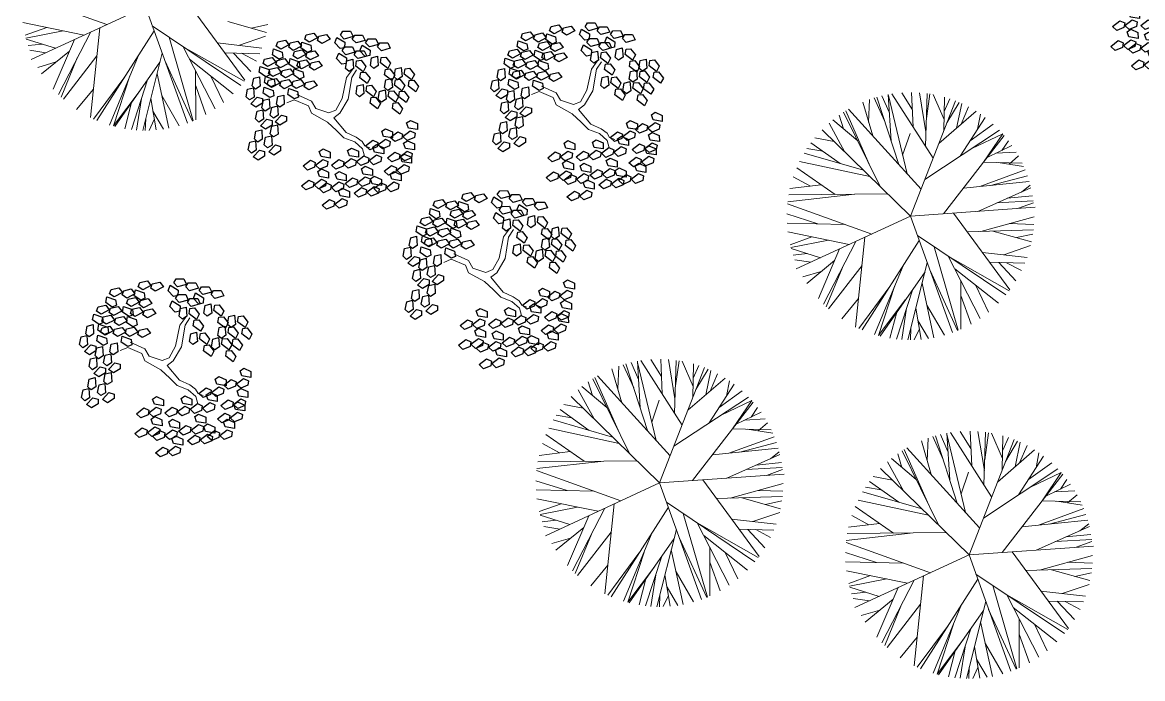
# Model space of a CAD drawing. Header units: millimetres. Extents: x 997 to 4249, y 599 to 1440.
# Drawn here: x 1405.16 to 1440.02, y 894.64 to 915.04 of the extents above; entities that cross this region are included whole.
import ezdxf

# ---------------------------------------------------------------- set-up
doc = ezdxf.new("R2010")
doc.units = ezdxf.units.MM
doc.linetypes.add('Continuo', pattern=[0])
doc.layers.add('cercas existentes', color=18, linetype='Continuous')
doc.layers.add('taludes', color=9, linetype='Continuous')

# ---------------------------------------------------------------- blocks, each defined once
blk = doc.blocks.new('L', base_point=(1.3683, 0.5913))
at = {"linetype": 'Continuo'}
for p, q in [((1.2809, 0.65), (1.3117, 0.675)), ((1.3117, 0.675), (1.3419, 0.6213)), ((1.2937, 0.5998), (1.2809, 0.65)), ((1.3225, 0.5909), (1.2937, 0.5998)), ((1.3419, 0.6213), (1.3225, 0.5909)), ((1.2753, 0.5668), (1.3061, 0.5917)), ((1.2881, 0.5166), (1.2753, 0.5668)), ((1.3061, 0.5917), (1.3362, 0.538)), ((1.3362, 0.538), (1.3169, 0.5076)), ((1.337, 0.4891), (1.3557, 0.5478)), ((1.3557, 0.5478), (1.3911, 0.5544)), ((1.4042, 0.5272), (1.3763, 0.4836)), ((1.3911, 0.5544), (1.4042, 0.5272)), ((1.3169, 0.5076), (1.2881, 0.5166)), ((1.3763, 0.4836), (1.337, 0.4891))]:
    blk.add_line(p, q, dxfattribs=at)
blk = doc.blocks.new('gtfoods1')
at = {"layer": 'taludes', "lineweight": 5, "extrusion": (-0.01642, -0.01246, 0.999788)}
for p, q in [((-516.669, 254.049, 12.048), (-519.294, 254.989, 12.017)), ((-515.466, 254.605, 12.075), (-519.02, 252.965, 11.996)), ((-515.466, 254.605, 12.075), (-514.16, 250.985, 12.051)), ((-514.123, 254.7, 12.098), (-512.372, 252.318, 12.097)), ((-517.375, 253.723, 12.033), (-519.281, 254.113, 12.006)), ((-512.903, 254.143, 12.111), (-511.703, 253.805, 12.127)), ((-518.534, 253.96, 12.017), (-519.209, 253.716, 12.002)), ((-518.021, 253.855, 12.024), (-519.187, 253.627, 12.002)), ((-517.168, 253.819, 12.037), (-518.175, 251.873, 11.996)), ((-516.883, 253.951, 12.044), (-517.173, 251.157, 12.004)), ((-515.194, 253.851, 12.07), (-516.974, 251.066, 12.006)), ((-515.251, 254.008, 12.071), (-512.499, 252.155, 12.093)), ((-512.17, 253.936, 12.121), (-511.659, 254.05, 12.131)), ((-518.263, 253.314, 12.013), (-519.179, 253.598, 12.001)), ((-518.682, 253.444, 12.008), (-519.118, 253.395, 12)), ((-517.671, 253.587, 12.026), (-518.334, 252.041, 11.996)), ((-514.728, 253.656, 12.075), (-513.979, 251.056, 12.055)), ((-513.226, 253.48, 12.098), (-511.84, 253.319, 12.119)), ((-512.566, 253.404, 12.108), (-511.729, 253.688, 12.125)), ((-518.568, 253.173, 12.006), (-519.067, 253.251, 11.999)), ((-517.827, 253.222, 12.019), (-518.696, 252.516, 11.996)), ((-516.974, 253.073, 12.031), (-518.018, 251.726, 11.997)), ((-515.696, 253.065, 12.052), (-516.585, 250.924, 12.011)), ((-514.943, 253.156, 12.066), (-515.547, 250.758, 12.026)), ((-514.292, 253.362, 12.079), (-512.395, 252.287, 12.097)), ((-514.292, 253.362, 12.079), (-513.298, 251.426, 12.071)), ((-512.998, 253.17, 12.098), (-511.908, 253.141, 12.115)), ((-512.722, 253.162, 12.102), (-512.188, 252.59, 12.104)), ((-512.476, 253.156, 12.106), (-512.011, 252.911, 12.111)), ((-518.241, 252.886, 12.008), (-518.818, 252.718, 11.996)), ((-517.586, 253.013, 12.02), (-518.089, 251.791, 11.997)), ((-515.013, 252.879, 12.061), (-516.415, 250.876, 12.013)), ((-514.855, 252.911, 12.064), (-513.999, 251.047, 12.055)), ((-514.09, 252.969, 12.077), (-512.732, 251.897, 12.086)), ((-516.108, 252.42, 12.037), (-517.078, 251.112, 12.005)), ((-515.95, 252.454, 12.04), (-516.457, 250.896, 12.013)), ((-515.104, 252.521, 12.055), (-514.735, 250.827, 12.04)), ((-513.903, 252.606, 12.076), (-513.9, 251.09, 12.057)), ((-513.429, 252.447, 12.082), (-513.036, 251.622, 12.078)), ((-517.081, 252.044, 12.017), (-517.606, 251.408, 12)), ((-515.396, 252.333, 12.048), (-515.904, 250.782, 12.02)), ((-513.902, 252.143, 12.07), (-513.583, 251.249, 12.064)), ((-515.63, 251.999, 12.04), (-516.457, 250.896, 12.013)), ((-515.588, 251.747, 12.037), (-515.741, 250.767, 12.023)), ((-515.298, 251.749, 12.042), (-515.133, 250.772, 12.033)), ((-514.955, 251.839, 12.049), (-514.411, 250.905, 12.046)), ((-492.961, 251.019, 12.09), (-492.932, 251.723, 12.099)), ((-492.465, 251.052, 12.099), (-492.789, 251.769, 12.102)), ((-492.024, 249.695, 12.089), (-492.706, 251.794, 12.104)), ((-492.315, 251.304, 12.104), (-492.549, 251.835, 12.107)), ((-492.261, 250.423, 12.094), (-492.35, 251.877, 12.111)), ((-491.767, 249.412, 12.09), (-492.348, 251.841, 12.11)), ((-490.957, 249.892, 12.109), (-492.24, 251.895, 12.113)), ((-491.6, 251.399, 12.117), (-491.929, 251.93, 12.118)), ((-491.659, 248.092, 12.075), (-490.258, 251.683, 12.143)), ((-491.576, 250.859, 12.111), (-491.624, 251.939, 12.124)), ((-491.182, 250.713, 12.116), (-491.381, 251.929, 12.127)), ((-491.196, 250.264, 12.11), (-491.145, 251.904, 12.131)), ((-491.172, 251.042, 12.12), (-491.054, 251.891, 12.132)), ((-490.616, 251.093, 12.13), (-490.956, 251.874, 12.134)), ((-490.623, 250.747, 12.125), (-490.602, 251.791, 12.138)), ((-490.611, 251.351, 12.133), (-490.434, 251.739, 12.141)), ((-515.894, 251.622, 12.031), (-516.106, 250.811, 12.017)), ((-515.232, 251.361, 12.038), (-514.901, 250.799, 12.037)), ((-492.6, 249.01, 12.071), (-493.739, 251.329, 12.081)), ((-492.91, 249.641, 12.074), (-493.675, 251.369, 12.083)), ((-491.331, 248.932, 12.091), (-493.591, 251.419, 12.085)), ((-492.836, 250.588, 12.087), (-493.143, 251.642, 12.095)), ((-490.778, 250.35, 12.118), (-489.618, 251.353, 12.149)), ((-490.527, 250.995, 12.13), (-490.15, 251.631, 12.144)), ((-490.224, 250.829, 12.133), (-490.063, 251.592, 12.145)), ((-490.086, 250.949, 12.136), (-489.852, 251.488, 12.147)), ((-515.457, 251.118, 12.032), (-515.47, 250.757, 12.027)), ((-515.189, 251.101, 12.036), (-515.35, 250.759, 12.029)), ((-493.698, 250.082, 12.066), (-494.193, 250.987, 12.069)), ((-493.299, 250.434, 12.077), (-494.075, 251.086, 12.073)), ((-493.749, 250.812, 12.075), (-493.878, 251.235, 12.078)), ((-490.115, 249.957, 12.124), (-489.337, 251.159, 12.151)), ((-489.574, 250.793, 12.143), (-489.486, 251.266, 12.15)), ((-491.659, 248.092, 12.075), (-494.412, 250.779, 12.063)), ((-491.905, 249.987, 12.095), (-491.674, 250.665, 12.107)), ((-491.213, 249.234, 12.097), (-488.891, 250.763, 12.154)), ((-489.806, 250.434, 12.135), (-489.085, 250.951, 12.153)), ((-489.747, 250.199, 12.133), (-488.79, 250.655, 12.154)), ((-488.79, 250.655, 12.154), (-489.385, 249.774, 12.133)), ((-493.847, 249.727, 12.059), (-494.757, 250.373, 12.053)), ((-494.037, 250.413, 12.065), (-494.638, 250.527, 12.056)), ((-490.631, 248.165, 12.093), (-488.744, 250.602, 12.154)), ((-489.274, 249.918, 12.137), (-488.501, 250.288, 12.154)), ((-488.812, 250.139, 12.147), (-488.61, 250.438, 12.154)), ((-493.12, 249.518, 12.069), (-494.97, 250.051, 12.045)), ((-494.388, 250.112, 12.055), (-494.88, 250.196, 12.048)), ((-489.004, 250.047, 12.143), (-488.37, 250.086, 12.154)), ((-488.593, 249.709, 12.146), (-488.298, 249.963, 12.154)), ((-494.003, 248.766, 12.045), (-495.201, 249.595, 12.036)), ((-492.921, 249.323, 12.07), (-495.108, 249.796, 12.04)), ((-489.385, 249.774, 12.133), (-488.183, 249.739, 12.153)), ((-488.93, 249.761, 12.141), (-488.138, 249.64, 12.152)), ((-494.772, 249.028, 12.036), (-495.305, 249.319, 12.03)), ((-489.5, 249.015, 12.122), (-488.091, 249.53, 12.152)), ((-489.165, 249.048, 12.128), (-488.022, 249.346, 12.15)), ((-494.442, 249.069, 12.041), (-495.409, 248.95, 12.024)), ((-490.013, 248.963, 12.113), (-487.966, 249.169, 12.149)), ((-489.567, 248.24, 12.111), (-487.914, 248.974, 12.147)), ((-488.208, 248.843, 12.141), (-487.936, 249.06, 12.148)), ((-493.397, 248.772, 12.055), (-495.48, 248.537, 12.018)), ((-492.367, 248.783, 12.072), (-495.449, 248.751, 12.021)), ((-488.969, 248.505, 12.124), (-487.841, 248.568, 12.144)), ((-488.648, 248.648, 12.131), (-487.865, 248.729, 12.145)), ((-492.862, 247.536, 12.048), (-495.487, 248.476, 12.017)), ((-491.659, 248.092, 12.075), (-487.784, 248.367, 12.142)), ((-490.316, 248.187, 12.098), (-488.565, 245.805, 12.097)), ((-488.329, 248.328, 12.133), (-487.834, 248.507, 12.143)), ((-494.539, 247.852, 12.025), (-495.505, 248.162, 12.013)), ((-493.691, 247.833, 12.038), (-495.5, 247.874, 12.009)), ((-491.659, 248.092, 12.075), (-495.213, 246.452, 11.996)), ((-491.659, 248.092, 12.075), (-490.353, 244.472, 12.051)), ((-489.468, 247.619, 12.105), (-487.812, 248.076, 12.138)), ((-488.594, 247.86, 12.122), (-487.82, 247.833, 12.135)), ((-493.568, 247.211, 12.033), (-495.474, 247.6, 12.006)), ((-491.444, 247.495, 12.071), (-488.692, 245.642, 12.093)), ((-489.889, 247.606, 12.098), (-487.835, 247.669, 12.133)), ((-489.096, 247.63, 12.111), (-487.896, 247.292, 12.127)), ((-488.363, 247.424, 12.121), (-487.852, 247.537, 12.131)), ((-494.727, 247.447, 12.017), (-495.402, 247.203, 12.002)), ((-494.214, 247.343, 12.024), (-495.38, 247.114, 12.002)), ((-493.362, 247.306, 12.037), (-494.368, 245.361, 11.996)), ((-493.076, 247.438, 12.044), (-493.366, 244.644, 12.004)), ((-491.387, 247.338, 12.07), (-493.168, 244.553, 12.006)), ((-490.921, 247.143, 12.075), (-490.172, 244.543, 12.055)), ((-488.759, 246.891, 12.108), (-487.922, 247.175, 12.125)), ((-494.456, 246.801, 12.013), (-495.372, 247.085, 12.001)), ((-494.875, 246.931, 12.008), (-495.311, 246.882, 12)), ((-493.864, 247.074, 12.026), (-494.527, 245.528, 11.996)), ((-490.485, 246.85, 12.079), (-488.588, 245.774, 12.097)), ((-490.485, 246.85, 12.079), (-489.491, 244.913, 12.071)), ((-489.419, 246.967, 12.098), (-488.033, 246.806, 12.119)), ((-494.761, 246.66, 12.006), (-495.26, 246.739, 11.999)), ((-494.02, 246.709, 12.019), (-494.889, 246.003, 11.996)), ((-493.779, 246.5, 12.02), (-494.282, 245.278, 11.997)), ((-493.167, 246.561, 12.031), (-494.211, 245.213, 11.997)), ((-491.889, 246.552, 12.052), (-492.778, 244.411, 12.011)), ((-491.137, 246.644, 12.066), (-491.741, 244.245, 12.026)), ((-490.283, 246.456, 12.077), (-488.925, 245.384, 12.086)), ((-489.191, 246.657, 12.098), (-488.101, 246.628, 12.115)), ((-488.915, 246.649, 12.102), (-488.381, 246.078, 12.104)), ((-488.669, 246.643, 12.106), (-488.204, 246.398, 12.111)), ((-494.434, 246.373, 12.008), (-495.011, 246.205, 11.996)), ((-491.206, 246.366, 12.061), (-492.608, 244.364, 12.013)), ((-491.048, 246.398, 12.064), (-490.192, 244.535, 12.055)), ((-490.097, 246.093, 12.076), (-490.093, 244.577, 12.057)), ((-492.301, 245.908, 12.037), (-493.271, 244.599, 12.005)), ((-492.143, 245.941, 12.04), (-492.65, 244.383, 12.013)), ((-491.589, 245.82, 12.048), (-492.097, 244.27, 12.02)), ((-491.297, 246.008, 12.055), (-490.928, 244.314, 12.04)), ((-489.622, 245.934, 12.082), (-489.229, 245.109, 12.078)), ((-493.274, 245.531, 12.017), (-493.799, 244.895, 12)), ((-491.823, 245.486, 12.04), (-492.65, 244.383, 12.013)), ((-490.096, 245.63, 12.07), (-489.776, 244.736, 12.064)), ((-492.087, 245.109, 12.031), (-492.299, 244.298, 12.017)), ((-491.781, 245.234, 12.037), (-491.934, 244.254, 12.023)), ((-491.491, 245.236, 12.042), (-491.326, 244.259, 12.033)), ((-491.148, 245.326, 12.049), (-490.604, 244.392, 12.046)), ((-491.426, 244.848, 12.038), (-491.094, 244.286, 12.037)), ((-491.65, 244.605, 12.032), (-491.663, 244.244, 12.027)), ((-491.382, 244.588, 12.036), (-491.543, 244.246, 12.029)), ((-500.643, 242.292, 12.087), (-500.95, 243.346, 12.095)), ((-500.769, 242.724, 12.09), (-500.739, 243.427, 12.099)), ((-500.273, 242.757, 12.099), (-500.597, 243.474, 12.102)), ((-499.832, 241.4, 12.089), (-500.514, 243.499, 12.104)), ((-500.123, 243.009, 12.104), (-500.356, 243.54, 12.107)), ((-500.068, 242.128, 12.094), (-500.158, 243.581, 12.111)), ((-499.575, 241.117, 12.09), (-500.156, 243.546, 12.11)), ((-498.764, 241.596, 12.109), (-500.047, 243.6, 12.113)), ((-499.407, 243.104, 12.117), (-499.737, 243.634, 12.118)), ((-499.466, 239.797, 12.075), (-498.066, 243.388, 12.143)), ((-499.384, 242.563, 12.111), (-499.431, 243.644, 12.124)), ((-498.989, 242.417, 12.116), (-499.189, 243.634, 12.127)), ((-499.003, 241.969, 12.11), (-498.953, 243.609, 12.131)), ((-498.979, 242.746, 12.12), (-498.862, 243.596, 12.132)), ((-498.424, 242.798, 12.13), (-498.763, 243.579, 12.134)), ((-498.431, 242.452, 12.125), (-498.41, 243.496, 12.138)), ((-498.419, 243.056, 12.133), (-498.242, 243.444, 12.141)), ((-498.334, 242.7, 12.13), (-497.958, 243.335, 12.144)), ((-500.407, 240.715, 12.071), (-501.546, 243.034, 12.081)), ((-500.717, 241.346, 12.074), (-501.482, 243.074, 12.083)), ((-499.139, 240.637, 12.091), (-501.399, 243.124, 12.085)), ((-498.585, 242.055, 12.118), (-497.426, 243.058, 12.149)), ((-498.032, 242.534, 12.133), (-497.871, 243.297, 12.145)), ((-497.893, 242.653, 12.136), (-497.66, 243.193, 12.147)), ((-497.381, 242.498, 12.143), (-497.294, 242.971, 12.15)), ((-501.505, 241.787, 12.066), (-502.001, 242.691, 12.069)), ((-501.106, 242.139, 12.077), (-501.882, 242.791, 12.073)), ((-501.556, 242.517, 12.075), (-501.685, 242.94, 12.078)), ((-497.923, 241.662, 12.124), (-497.144, 242.864, 12.151)), ((-497.614, 242.139, 12.135), (-496.893, 242.656, 12.153)), ((-499.466, 239.797, 12.075), (-502.22, 242.484, 12.063)), ((-499.712, 241.692, 12.095), (-499.481, 242.37, 12.107)), ((-499.021, 240.939, 12.097), (-496.698, 242.468, 12.154)), ((-498.438, 239.87, 12.093), (-496.552, 242.307, 12.154)), ((-497.555, 241.904, 12.133), (-496.598, 242.36, 12.154)), ((-496.598, 242.36, 12.154), (-497.193, 241.478, 12.133)), ((-501.654, 241.432, 12.059), (-502.564, 242.078, 12.053)), ((-501.845, 242.118, 12.065), (-502.445, 242.232, 12.056)), ((-497.081, 241.623, 12.137), (-496.308, 241.993, 12.154)), ((-496.62, 241.843, 12.147), (-496.418, 242.143, 12.154)), ((-500.928, 241.223, 12.069), (-502.778, 241.756, 12.045)), ((-502.196, 241.817, 12.055), (-502.687, 241.901, 12.048)), ((-496.811, 241.752, 12.143), (-496.177, 241.791, 12.154)), ((-496.4, 241.414, 12.146), (-496.105, 241.667, 12.154)), ((-501.811, 240.471, 12.045), (-503.008, 241.3, 12.036)), ((-500.728, 241.028, 12.07), (-502.916, 241.501, 12.04)), ((-497.307, 240.72, 12.122), (-495.898, 241.234, 12.152)), ((-497.193, 241.478, 12.133), (-495.99, 241.444, 12.153)), ((-496.738, 241.465, 12.141), (-495.945, 241.345, 12.152)), ((-490.645, 240.521, 12.099), (-490.969, 241.239, 12.102)), ((-490.204, 239.164, 12.089), (-490.885, 241.263, 12.104)), ((-490.494, 240.773, 12.104), (-490.728, 241.304, 12.107)), ((-490.44, 239.892, 12.094), (-490.53, 241.346, 12.111)), ((-489.947, 238.881, 12.09), (-490.527, 241.31, 12.11)), ((-489.136, 239.361, 12.109), (-490.419, 241.364, 12.113)), ((-489.779, 240.868, 12.117), (-490.109, 241.399, 12.118)), ((-489.755, 240.328, 12.111), (-489.803, 241.408, 12.124)), ((-489.361, 240.182, 12.116), (-489.56, 241.398, 12.127)), ((-489.375, 239.734, 12.11), (-489.324, 241.374, 12.131)), ((-489.351, 240.511, 12.12), (-489.234, 241.36, 12.132)), ((-488.795, 240.562, 12.13), (-489.135, 241.343, 12.134)), ((-488.802, 240.216, 12.125), (-488.781, 241.26, 12.138)), ((-502.58, 240.733, 12.036), (-503.113, 241.024, 12.03)), ((-497.82, 240.668, 12.113), (-495.773, 240.874, 12.149)), ((-496.972, 240.753, 12.128), (-495.83, 241.051, 12.15)), ((-489.511, 238.401, 12.091), (-491.77, 240.888, 12.085)), ((-491.015, 240.057, 12.087), (-491.322, 241.111, 12.095)), ((-491.141, 240.488, 12.09), (-491.111, 241.192, 12.099)), ((-489.838, 237.561, 12.075), (-488.438, 241.152, 12.143)), ((-488.79, 240.82, 12.133), (-488.614, 241.208, 12.141)), ((-488.706, 240.464, 12.13), (-488.33, 241.1, 12.144)), ((-488.404, 240.298, 12.133), (-488.242, 241.061, 12.145)), ((-488.265, 240.418, 12.136), (-488.032, 240.957, 12.147)), ((-502.249, 240.774, 12.041), (-503.217, 240.654, 12.024)), ((-497.374, 239.945, 12.111), (-495.722, 240.678, 12.147)), ((-496.016, 240.548, 12.141), (-495.743, 240.764, 12.148)), ((-491.478, 239.903, 12.077), (-492.254, 240.555, 12.073)), ((-491.928, 240.281, 12.075), (-492.057, 240.704, 12.078)), ((-490.779, 238.479, 12.071), (-491.918, 240.798, 12.081)), ((-491.089, 239.11, 12.074), (-491.854, 240.838, 12.083)), ((-488.957, 239.82, 12.118), (-487.797, 240.822, 12.149)), ((-488.295, 239.426, 12.124), (-487.516, 240.628, 12.151)), ((-487.753, 240.262, 12.143), (-487.666, 240.736, 12.15)), ((-500.67, 239.241, 12.048), (-503.294, 240.181, 12.017)), ((-501.204, 240.477, 12.055), (-503.288, 240.242, 12.018)), ((-500.174, 240.488, 12.072), (-503.257, 240.456, 12.021)), ((-496.777, 240.21, 12.124), (-495.649, 240.273, 12.144)), ((-496.455, 240.353, 12.131), (-495.673, 240.433, 12.145)), ((-496.137, 240.033, 12.133), (-495.642, 240.212, 12.143)), ((-489.838, 237.561, 12.075), (-492.592, 240.248, 12.063)), ((-491.877, 239.551, 12.066), (-492.373, 240.456, 12.069)), ((-489.392, 238.704, 12.097), (-487.07, 240.232, 12.154)), ((-487.985, 239.903, 12.135), (-487.264, 240.42, 12.153)), ((-502.346, 239.557, 12.025), (-503.313, 239.867, 12.013)), ((-499.466, 239.797, 12.075), (-495.592, 240.072, 12.142)), ((-498.124, 239.892, 12.098), (-496.372, 237.51, 12.097)), ((-492.026, 239.196, 12.059), (-492.936, 239.842, 12.053)), ((-492.216, 239.882, 12.065), (-492.817, 239.996, 12.056)), ((-490.084, 239.456, 12.095), (-489.853, 240.134, 12.107)), ((-488.81, 237.634, 12.093), (-486.923, 240.071, 12.154)), ((-487.926, 239.668, 12.133), (-486.97, 240.124, 12.154)), ((-486.97, 240.124, 12.154), (-487.565, 239.243, 12.133)), ((-486.992, 239.608, 12.147), (-486.79, 239.907, 12.154)), ((-501.499, 239.538, 12.038), (-503.307, 239.579, 12.009)), ((-499.466, 239.797, 12.075), (-503.02, 238.157, 11.996)), ((-499.466, 239.797, 12.075), (-498.161, 236.177, 12.051)), ((-497.275, 239.324, 12.105), (-495.619, 239.781, 12.138)), ((-496.402, 239.565, 12.122), (-495.628, 239.538, 12.135)), ((-491.299, 238.987, 12.069), (-493.15, 239.52, 12.045)), ((-492.568, 239.581, 12.055), (-493.059, 239.665, 12.048)), ((-487.453, 239.387, 12.137), (-486.68, 239.757, 12.154)), ((-487.183, 239.516, 12.143), (-486.549, 239.555, 12.154)), ((-501.376, 238.915, 12.033), (-503.282, 239.305, 12.006)), ((-502.534, 239.152, 12.017), (-503.209, 238.908, 12.002)), ((-500.884, 239.143, 12.044), (-501.174, 236.349, 12.004)), ((-499.251, 239.2, 12.071), (-496.499, 237.347, 12.093)), ((-497.697, 239.311, 12.098), (-495.643, 239.374, 12.133)), ((-496.903, 239.335, 12.111), (-495.703, 238.996, 12.127)), ((-496.17, 239.128, 12.121), (-495.659, 239.242, 12.131)), ((-491.1, 238.792, 12.07), (-493.288, 239.265, 12.04)), ((-487.565, 239.243, 12.133), (-486.362, 239.208, 12.153)), ((-487.109, 239.23, 12.141), (-486.317, 239.11, 12.152)), ((-486.772, 239.179, 12.146), (-486.477, 239.432, 12.154)), ((-502.022, 239.047, 12.024), (-503.187, 238.819, 12.002)), ((-502.264, 238.506, 12.013), (-503.179, 238.79, 12.001)), ((-501.672, 238.779, 12.026), (-502.334, 237.233, 11.996)), ((-501.169, 239.011, 12.037), (-502.175, 237.065, 11.996)), ((-499.194, 239.043, 12.07), (-500.975, 236.258, 12.006)), ((-498.728, 238.848, 12.075), (-497.98, 236.248, 12.055)), ((-496.567, 238.595, 12.108), (-495.73, 238.88, 12.125)), ((-492.952, 238.497, 12.036), (-493.484, 238.788, 12.03)), ((-492.183, 238.235, 12.045), (-493.38, 239.064, 12.036)), ((-487.679, 238.484, 12.122), (-486.27, 238.999, 12.152)), ((-487.344, 238.518, 12.128), (-486.201, 238.815, 12.15)), ((-502.683, 238.636, 12.008), (-503.118, 238.587, 12)), ((-502.568, 238.365, 12.006), (-503.067, 238.443, 11.999)), ((-498.293, 238.554, 12.079), (-496.395, 237.479, 12.097)), ((-498.293, 238.554, 12.079), (-497.298, 236.618, 12.071)), ((-497.227, 238.672, 12.098), (-495.84, 238.511, 12.119)), ((-492.621, 238.538, 12.041), (-493.589, 238.419, 12.024)), ((-488.192, 238.432, 12.113), (-486.145, 238.638, 12.149)), ((-487.746, 237.709, 12.111), (-486.094, 238.443, 12.147)), ((-486.388, 238.312, 12.141), (-486.115, 238.529, 12.148)), ((-502.241, 238.078, 12.008), (-502.819, 237.91, 11.996)), ((-501.828, 238.414, 12.019), (-502.697, 237.708, 11.996)), ((-501.586, 238.205, 12.02), (-502.09, 236.983, 11.997)), ((-500.975, 238.265, 12.031), (-502.018, 236.918, 11.997)), ((-499.697, 238.257, 12.052), (-500.585, 236.116, 12.011)), ((-499.014, 238.071, 12.061), (-500.416, 236.068, 12.013)), ((-498.944, 238.348, 12.066), (-499.548, 235.95, 12.026)), ((-498.856, 238.103, 12.064), (-498, 236.239, 12.055)), ((-498.09, 238.16, 12.077), (-496.733, 237.089, 12.086)), ((-496.999, 238.362, 12.098), (-495.908, 238.333, 12.115)), ((-496.722, 238.354, 12.102), (-496.188, 237.782, 12.104)), ((-496.477, 238.348, 12.106), (-496.012, 238.103, 12.111)), ((-491.576, 238.241, 12.055), (-493.659, 238.007, 12.018)), ((-490.546, 238.252, 12.072), (-493.629, 238.22, 12.021)), ((-486.827, 238.117, 12.131), (-486.044, 238.198, 12.145)), ((-497.904, 237.798, 12.076), (-497.901, 236.282, 12.057)), ((-491.042, 237.006, 12.048), (-493.666, 237.946, 12.017)), ((-489.838, 237.561, 12.075), (-485.963, 237.836, 12.142)), ((-487.149, 237.974, 12.124), (-486.021, 238.037, 12.144)), ((-486.509, 237.797, 12.133), (-486.014, 237.976, 12.143)), ((-500.109, 237.612, 12.037), (-501.078, 236.303, 12.005)), ((-499.95, 237.646, 12.04), (-500.458, 236.088, 12.013)), ((-499.396, 237.525, 12.048), (-499.904, 235.974, 12.02)), ((-499.104, 237.713, 12.055), (-498.735, 236.019, 12.04)), ((-497.429, 237.639, 12.082), (-497.036, 236.814, 12.078)), ((-492.718, 237.322, 12.025), (-493.685, 237.631, 12.013)), ((-489.838, 237.561, 12.075), (-493.392, 235.921, 11.996)), ((-489.838, 237.561, 12.075), (-488.533, 233.942, 12.051)), ((-488.495, 237.656, 12.098), (-486.744, 235.274, 12.097)), ((-487.647, 237.088, 12.105), (-485.991, 237.545, 12.138)), ((-501.082, 237.236, 12.017), (-501.607, 236.6, 12)), ((-499.63, 237.191, 12.04), (-500.458, 236.088, 12.013)), ((-498.956, 237.031, 12.049), (-498.411, 236.097, 12.046)), ((-497.903, 237.335, 12.07), (-497.583, 236.441, 12.064)), ((-491.871, 237.302, 12.038), (-493.679, 237.343, 12.009)), ((-491.748, 236.68, 12.033), (-493.654, 237.069, 12.006)), ((-488.068, 237.075, 12.098), (-486.014, 237.138, 12.133)), ((-487.275, 237.1, 12.111), (-486.075, 236.761, 12.127)), ((-486.774, 237.329, 12.122), (-486, 237.302, 12.135)), ((-499.894, 236.814, 12.031), (-500.107, 236.003, 12.017)), ((-499.588, 236.939, 12.037), (-499.742, 235.959, 12.023)), ((-499.299, 236.941, 12.042), (-499.134, 235.964, 12.033)), ((-492.906, 236.916, 12.017), (-493.581, 236.672, 12.002)), ((-492.393, 236.812, 12.024), (-493.559, 236.584, 12.002)), ((-491.541, 236.775, 12.037), (-492.547, 234.83, 11.996)), ((-491.255, 236.907, 12.044), (-491.546, 234.114, 12.004)), ((-489.566, 236.807, 12.07), (-491.347, 234.022, 12.006)), ((-489.623, 236.964, 12.071), (-486.871, 235.111, 12.093)), ((-486.542, 236.893, 12.121), (-486.031, 237.006, 12.131)), ((-499.233, 236.553, 12.038), (-498.901, 235.991, 12.037)), ((-492.635, 236.27, 12.013), (-493.551, 236.555, 12.001)), ((-493.054, 236.4, 12.008), (-493.49, 236.352, 12)), ((-492.043, 236.543, 12.026), (-492.706, 234.997, 11.996)), ((-489.1, 236.612, 12.075), (-488.352, 234.012, 12.055)), ((-487.599, 236.436, 12.098), (-486.212, 236.275, 12.119)), ((-486.939, 236.36, 12.108), (-486.102, 236.644, 12.125)), ((-499.457, 236.31, 12.032), (-499.47, 235.949, 12.027)), ((-499.189, 236.293, 12.036), (-499.351, 235.951, 12.029)), ((-492.94, 236.129, 12.006), (-493.439, 236.208, 11.999)), ((-492.2, 236.179, 12.019), (-493.069, 235.472, 11.996)), ((-491.347, 236.03, 12.031), (-492.39, 234.682, 11.997)), ((-490.068, 236.022, 12.052), (-490.957, 233.88, 12.011)), ((-489.316, 236.113, 12.066), (-489.92, 233.714, 12.026)), ((-488.664, 236.319, 12.079), (-486.767, 235.243, 12.097)), ((-488.664, 236.319, 12.079), (-487.67, 234.382, 12.071)), ((-487.37, 236.126, 12.098), (-486.28, 236.097, 12.115)), ((-487.094, 236.118, 12.102), (-486.56, 235.547, 12.104)), ((-486.849, 236.112, 12.106), (-486.384, 235.867, 12.111)), ((-492.613, 235.843, 12.008), (-493.19, 235.674, 11.996)), ((-491.958, 235.969, 12.02), (-492.461, 234.747, 11.997)), ((-489.386, 235.835, 12.061), (-490.788, 233.833, 12.013)), ((-489.227, 235.867, 12.064), (-488.372, 234.004, 12.055)), ((-488.462, 235.925, 12.077), (-487.104, 234.853, 12.086)), ((-490.481, 235.377, 12.037), (-491.45, 234.068, 12.005)), ((-490.322, 235.41, 12.04), (-490.829, 233.852, 12.013)), ((-489.768, 235.289, 12.048), (-490.276, 233.739, 12.02)), ((-489.476, 235.477, 12.055), (-489.107, 233.783, 12.04)), ((-488.276, 235.562, 12.076), (-488.273, 234.046, 12.057)), ((-487.801, 235.403, 12.082), (-487.408, 234.578, 12.078)), ((-491.453, 235.001, 12.017), (-491.978, 234.364, 12)), ((-490.002, 234.955, 12.04), (-490.829, 233.852, 12.013)), ((-488.275, 235.099, 12.07), (-487.955, 234.206, 12.064)), ((-489.96, 234.703, 12.037), (-490.114, 233.723, 12.023)), ((-489.67, 234.705, 12.042), (-489.506, 233.728, 12.033)), ((-489.327, 234.795, 12.049), (-488.783, 233.861, 12.046)), ((-490.266, 234.578, 12.031), (-490.479, 233.767, 12.017)), ((-489.605, 234.317, 12.038), (-489.273, 233.755, 12.037)), ((-489.829, 234.074, 12.032), (-489.842, 233.714, 12.027)), ((-489.561, 234.057, 12.036), (-489.722, 233.715, 12.029))]:
    blk.add_line(p, q, dxfattribs=at)
at = {"layer": 'taludes', "linetype": 'Continuo', "lineweight": 5, "extrusion": (-0.012368, -0.016489, 0.999788)}
for p, q in [((-501.59, 252.663, 12.097), (-501.409, 252.914, 12.103)), ((-501.431, 252.658, 12.099), (-501.279, 252.896, 12.104)), ((-509.343, 251.748, 12.084), (-509.207, 252.405, 12.097)), ((-509.207, 252.405, 12.097), (-509.025, 252.655, 12.103)), ((-509.156, 251.728, 12.086), (-509.048, 252.4, 12.099)), ((-509.048, 252.4, 12.099), (-508.896, 252.638, 12.104)), ((-501.727, 252.006, 12.084), (-501.59, 252.663, 12.097)), ((-501.539, 251.987, 12.086), (-501.431, 252.658, 12.099)), ((-502.683, 251.929, 12.071), (-503.14, 252.132, 12.069)), ((-510.834, 251.714, 12.065), (-511.069, 251.613, 12.061)), ((-510.392, 251.524, 12.068), (-510.834, 251.714, 12.065)), ((-510.3, 251.67, 12.071), (-510.757, 251.873, 12.069)), ((-510.163, 251.436, 12.069), (-510.3, 251.67, 12.071)), ((-509.542, 251.39, 12.076), (-509.343, 251.748, 12.084)), ((-509.415, 251.291, 12.076), (-509.156, 251.728, 12.086)), ((-503.217, 251.972, 12.065), (-503.452, 251.872, 12.061)), ((-502.775, 251.783, 12.068), (-503.217, 251.972, 12.065)), ((-502.681, 251.551, 12.065), (-502.775, 251.783, 12.068)), ((-502.546, 251.695, 12.069), (-502.683, 251.929, 12.071)), ((-502.146, 251.561, 12.072), (-502.546, 251.695, 12.069)), ((-501.926, 251.648, 12.076), (-501.727, 252.006, 12.084)), ((-501.799, 251.55, 12.076), (-501.539, 251.987, 12.086)), ((-510.298, 251.292, 12.065), (-510.392, 251.524, 12.068)), ((-509.762, 251.302, 12.072), (-510.163, 251.436, 12.069)), ((-509.762, 251.302, 12.072), (-509.542, 251.39, 12.076)), ((-502.183, 251.278, 12.067), (-502.681, 251.551, 12.065)), ((-502.146, 251.561, 12.072), (-501.926, 251.648, 12.076)), ((-501.991, 251.407, 12.071), (-501.799, 251.55, 12.076)), ((-501.991, 251.407, 12.071), (-501.601, 250.95, 12.068)), ((-509.8, 251.02, 12.067), (-510.298, 251.292, 12.065)), ((-509.8, 251.02, 12.067), (-509.519, 250.754, 12.066)), ((-509.608, 251.149, 12.071), (-509.415, 251.291, 12.076)), ((-509.608, 251.149, 12.071), (-509.217, 250.691, 12.068)), ((-502.183, 251.278, 12.067), (-501.902, 251.013, 12.066)), ((-501.902, 251.013, 12.066), (-501.678, 250.79, 12.065)), ((-509.519, 250.754, 12.066), (-509.295, 250.531, 12.065)), ((-509.217, 250.691, 12.068), (-508.904, 250.546, 12.07)), ((-501.678, 250.79, 12.065), (-501.335, 250.658, 12.067)), ((-501.601, 250.95, 12.068), (-501.287, 250.805, 12.07)), ((-501.335, 250.658, 12.067), (-501.096, 250.448, 12.066)), ((-501.287, 250.805, 12.07), (-501.103, 250.677, 12.07)), ((-501.103, 250.677, 12.07), (-501.021, 250.54, 12.069)), ((-509.295, 250.531, 12.065), (-508.952, 250.399, 12.067)), ((-508.952, 250.399, 12.067), (-508.712, 250.189, 12.066)), ((-508.904, 250.546, 12.07), (-508.72, 250.419, 12.07)), ((-508.72, 250.419, 12.07), (-508.637, 250.281, 12.069)), ((-508.637, 250.281, 12.069), (-508.48, 250.222, 12.07)), ((-501.096, 250.448, 12.066), (-501.031, 250.216, 12.063)), ((-501.021, 250.54, 12.069), (-500.864, 250.481, 12.07)), ((-508.712, 250.189, 12.066), (-508.647, 249.958, 12.063)), ((-504.321, 247.448, 12.097), (-504.14, 247.698, 12.103)), ((-504.163, 247.443, 12.099), (-504.01, 247.681, 12.104)), ((-504.458, 246.791, 12.084), (-504.321, 247.448, 12.097)), ((-504.27, 246.771, 12.086), (-504.163, 247.443, 12.099)), ((-505.415, 246.713, 12.071), (-505.871, 246.916, 12.069)), ((-504.657, 246.433, 12.076), (-504.458, 246.791, 12.084)), ((-505.948, 246.757, 12.065), (-506.183, 246.656, 12.061)), ((-505.506, 246.567, 12.068), (-505.948, 246.757, 12.065)), ((-505.412, 246.335, 12.065), (-505.506, 246.567, 12.068)), ((-505.278, 246.479, 12.069), (-505.415, 246.713, 12.071)), ((-504.877, 246.345, 12.072), (-505.278, 246.479, 12.069)), ((-504.53, 246.334, 12.076), (-504.27, 246.771, 12.086)), ((-504.915, 246.063, 12.067), (-505.412, 246.335, 12.065)), ((-504.877, 246.345, 12.072), (-504.657, 246.433, 12.076)), ((-504.722, 246.192, 12.071), (-504.53, 246.334, 12.076)), ((-504.722, 246.192, 12.071), (-504.332, 245.734, 12.068)), ((-504.915, 246.063, 12.067), (-504.633, 245.797, 12.066)), ((-504.633, 245.797, 12.066), (-504.409, 245.574, 12.065)), ((-504.409, 245.574, 12.065), (-504.066, 245.442, 12.067)), ((-504.332, 245.734, 12.068), (-504.018, 245.589, 12.07)), ((-504.066, 245.442, 12.067), (-503.827, 245.232, 12.066)), ((-504.018, 245.589, 12.07), (-503.834, 245.462, 12.07)), ((-503.834, 245.462, 12.07), (-503.752, 245.324, 12.069)), ((-503.827, 245.232, 12.066), (-503.762, 245.001, 12.063)), ((-503.752, 245.324, 12.069), (-503.595, 245.265, 12.07)), ((-514.527, 244.046, 12.084), (-514.391, 244.703, 12.097)), ((-514.391, 244.703, 12.097), (-514.21, 244.953, 12.103)), ((-514.34, 244.026, 12.086), (-514.232, 244.698, 12.099)), ((-514.232, 244.698, 12.099), (-514.08, 244.936, 12.104)), ((-516.018, 244.011, 12.065), (-516.253, 243.911, 12.061)), ((-515.576, 243.822, 12.068), (-516.018, 244.011, 12.065)), ((-515.484, 243.968, 12.071), (-515.941, 244.171, 12.069)), ((-514.727, 243.687, 12.076), (-514.527, 244.046, 12.084)), ((-514.599, 243.589, 12.076), (-514.34, 244.026, 12.086)), ((-515.482, 243.59, 12.065), (-515.576, 243.822, 12.068)), ((-515.347, 243.734, 12.069), (-515.484, 243.968, 12.071)), ((-514.946, 243.6, 12.072), (-515.347, 243.734, 12.069)), ((-514.946, 243.6, 12.072), (-514.727, 243.687, 12.076)), ((-514.984, 243.318, 12.067), (-515.482, 243.59, 12.065)), ((-514.984, 243.318, 12.067), (-514.703, 243.052, 12.066)), ((-514.792, 243.446, 12.071), (-514.599, 243.589, 12.076)), ((-514.792, 243.446, 12.071), (-514.401, 242.989, 12.068)), ((-514.703, 243.052, 12.066), (-514.479, 242.829, 12.065)), ((-514.401, 242.989, 12.068), (-514.088, 242.844, 12.07)), ((-514.479, 242.829, 12.065), (-514.136, 242.697, 12.067)), ((-514.136, 242.697, 12.067), (-513.897, 242.487, 12.066)), ((-514.088, 242.844, 12.07), (-513.904, 242.717, 12.07)), ((-513.904, 242.717, 12.07), (-513.821, 242.579, 12.069)), ((-513.897, 242.487, 12.066), (-513.831, 242.256, 12.063)), ((-513.821, 242.579, 12.069), (-513.664, 242.52, 12.07))]:
    blk.add_line(p, q, dxfattribs=at)
for p, xscale, yscale, zscale, rotation in [((-540.605, -87.327, 13.847), 4.693247904105663, 4.693247904105663, 4.693247904105663, 135.1959007807611), ((-539.914, -86.776, 13.847), 4.693247904105663, 4.693247904105663, 4.693247904105663, 135.1959007807611), ((-553.355, -97.713, 14.132), 4.693247904986873, 4.693247904986873, 4.693247904986873, 292.8731664010561), ((-560.098, -103.154, 14.23), 4.693247905292083, 4.693247905292083, 4.693247905292083, 305.0710582407918), ((-559.292, -102.489, 14.23), 4.693247904986873, 4.693247904986873, 4.693247904986873, 292.8731664010561), ((-554.742, -99.083, 14.132), 4.693247905292083, 4.693247905292083, 4.693247905292083, 305.0710582407918), ((-554.16, -98.377, 14.132), 4.693247905292083, 4.693247905292083, 4.693247905292083, 305.0710582407918), ((-552.58, -97.433, 14.132), 4.693247904986873, 4.693247904986873, 4.693247904986873, 292.8731664010561), ((-540.272, -87.851, 13.847), 4.693247904105663, 4.693247904105663, 4.693247904105663, 135.1959007807611), ((-539.784, -87.591, 13.847), 4.693247904105663, 4.693247904105663, 4.693247904105663, 135.1959007807611), ((-560.68, -103.859, 14.23), 4.693247905292083, 4.693247905292083, 4.693247905292083, 305.0710582407918), ((-558.954, -102.845, 14.23), 4.693247904986873, 4.693247904986873, 4.693247904986873, 292.8731664010561), ((-558.518, -102.209, 14.23), 4.693247904986873, 4.693247904986873, 4.693247904986873, 292.8731664010561), ((-554.142, -99.007, 14.132), 4.693247905292083, 4.693247905292083, 4.693247905292083, 305.0710582407918), ((-553.016, -98.069, 14.132), 4.693247904986873, 4.693247904986873, 4.693247904986873, 292.8731664010561), ((-552.152, -97.841, 14.132), 4.693247905158423, 4.693247905158423, 4.693247905158423, 240.0875733262941), ((-560.079, -103.783, 14.23), 4.693247905292083, 4.693247905292083, 4.693247905292083, 305.0710582407918), ((-558.647, -103.157, 14.23), 4.693247905158423, 4.693247905158423, 4.693247905158423, 240.0875733262941), ((-558.09, -102.617, 14.23), 4.693247905158423, 4.693247905158423, 4.693247905158423, 240.0875733262941), ((-554.744, -99.76, 14.132), 4.693247905292083, 4.693247905292083, 4.693247905292083, 305.0710582407918), ((-553.857, -99.186, 14.132), 4.693247905292083, 4.693247905292083, 4.693247905292083, 305.0710582407918), ((-552.709, -98.381, 14.132), 4.693247905158423, 4.693247905158423, 4.693247905158423, 240.0875733262941), ((-551.351, -97.674, 14.132), 4.693247905158423, 4.693247905158423, 4.693247905158423, 240.0875733262941), ((-539.394, -87.944, 13.847), 4.693247904105663, 4.693247904105663, 4.693247904105663, 135.1959007807611), ((-560.682, -104.536, 14.23), 4.693247905292083, 4.693247905292083, 4.693247905292083, 305.0710582407918), ((-560.361, -104.69, 14.23), 4.693247905292083, 4.693247905292083, 4.693247905292083, 305.0710582407918), ((-559.795, -103.963, 14.23), 4.693247905292083, 4.693247905292083, 4.693247905292083, 305.0710582407918), ((-557.288, -102.451, 14.23), 4.693247905158423, 4.693247905158423, 4.693247905158423, 240.0875733262941), ((-554.703, -100.522, 14.132), 4.693247905007419, 4.693247905007419, 4.693247905007419, 11.23182489907098), ((-554.424, -99.914, 14.132), 4.693247905292083, 4.693247905292083, 4.693247905292083, 305.0710582407918), ((-551.386, -98.128, 14.132), 4.693247905158423, 4.693247905158423, 4.693247905158423, 240.0875733262941), ((-560.641, -105.298, 14.23), 4.693247905007419, 4.693247905007419, 4.693247905007419, 11.23182489907098), ((-560.191, -104.983, 14.23), 4.693247905292083, 4.693247905292083, 4.693247905292083, 305.0710582407918), ((-557.324, -102.904, 14.23), 4.693247905158423, 4.693247905158423, 4.693247905158423, 240.0875733262941), ((-554.253, -100.207, 14.132), 4.693247905292083, 4.693247905292083, 4.693247905292083, 305.0710582407918), ((-553.619, -99.777, 14.132), 4.693247905292083, 4.693247905292083, 4.693247905292083, 305.0710582407918), ((-551.984, -98.811, 14.132), 4.693247905158423, 4.693247905158423, 4.693247905158423, 240.0875733262941), ((-551.33, -98.534, 14.132), 4.693247905158423, 4.693247905158423, 4.693247905158423, 240.0875733262941), ((-559.556, -104.554, 14.23), 4.693247905292083, 4.693247905292083, 4.693247905292083, 305.0710582407918), ((-557.921, -103.587, 14.23), 4.693247905158423, 4.693247905158423, 4.693247905158423, 240.0875733262941), ((-557.268, -103.31, 14.23), 4.693247905158423, 4.693247905158423, 4.693247905158423, 240.0875733262941), ((-554.055, -100.892, 14.132), 4.693247905007419, 4.693247905007419, 4.693247905007419, 11.23182489907098), ((-553.766, -100.524, 14.132), 4.693247905007419, 4.693247905007419, 4.693247905007419, 11.23182489907098), ((-559.993, -105.668, 14.23), 4.693247905007419, 4.693247905007419, 4.693247905007419, 11.23182489907098), ((-559.704, -105.3, 14.23), 4.693247905007419, 4.693247905007419, 4.693247905007419, 11.23182489907098), ((-550.568, -98.79, 14.132), 4.693247904105663, 4.693247904105663, 4.693247904105663, 135.1959007807611), ((-559.299, -106.153, 14.23), 4.693247905007419, 4.693247905007419, 4.693247905007419, 11.23182489907098), ((-556.506, -103.566, 14.23), 4.693247904105663, 4.693247904105663, 4.693247904105663, 135.1959007807611), ((-553.662, -101.803, 14.132), 4.693247905007419, 4.693247905007419, 4.693247905007419, 11.23182489907098), ((-553.361, -101.377, 14.132), 4.693247905007419, 4.693247905007419, 4.693247905007419, 11.23182489907098), ((-551.032, -99.462, 14.132), 4.693247904105663, 4.693247904105663, 4.693247904105663, 135.1959007807611), ((-559.6, -106.579, 14.23), 4.693247905007419, 4.693247905007419, 4.693247905007419, 11.23182489907098), ((-556.97, -104.238, 14.23), 4.693247904105663, 4.693247904105663, 4.693247904105663, 135.1959007807611), ((-550.263, -99.35, 14.132), 4.693247904105663, 4.693247904105663, 4.693247904105663, 135.1959007807611), ((-556.896, -104.796, 14.23), 4.693247904105663, 4.693247904105663, 4.693247904105663, 135.1959007807611), ((-556.2, -104.126, 14.23), 4.693247904105663, 4.693247904105663, 4.693247904105663, 135.1959007807611), ((-552.21, -101.13, 14.132), 4.693247904105663, 4.693247904105663, 4.693247904105663, 135.1959007807611), ((-551.52, -100.579, 14.132), 4.693247904105663, 4.693247904105663, 4.693247904105663, 135.1959007807611), ((-550.958, -100.02, 14.132), 4.693247904105663, 4.693247904105663, 4.693247904105663, 135.1959007807611), ((-550.094, -99.742, 14.132), 4.693247904105663, 4.693247904105663, 4.693247904105663, 135.1959007807611), ((-558.148, -105.906, 14.23), 4.693247904105663, 4.693247904105663, 4.693247904105663, 135.1959007807611), ((-557.457, -105.355, 14.23), 4.693247904105663, 4.693247904105663, 4.693247904105663, 135.1959007807611), ((-556.031, -104.518, 14.23), 4.693247904105663, 4.693247904105663, 4.693247904105663, 135.1959007807611), ((-550.835, -100.774, 14.132), 4.693247904105663, 4.693247904105663, 4.693247904105663, 135.1959007807611), ((-557.815, -106.43, 14.23), 4.693247904105663, 4.693247904105663, 4.693247904105663, 135.1959007807611), ((-556.773, -105.55, 14.23), 4.693247904105663, 4.693247904105663, 4.693247904105663, 135.1959007807611), ((-551.877, -101.654, 14.132), 4.693247904105663, 4.693247904105663, 4.693247904105663, 135.1959007807611), ((-551.389, -101.394, 14.132), 4.693247904105663, 4.693247904105663, 4.693247904105663, 135.1959007807611), ((-550.428, -100.851, 14.132), 4.693247904105663, 4.693247904105663, 4.693247904105663, 135.1959007807611), ((-550.024, -100.369, 14.132), 4.693247904105663, 4.693247904105663, 4.693247904105663, 135.1959007807611), ((-557.327, -106.17, 14.23), 4.693247904105663, 4.693247904105663, 4.693247904105663, 135.1959007807611), ((-556.366, -105.627, 14.23), 4.693247904105663, 4.693247904105663, 4.693247904105663, 135.1959007807611), ((-555.962, -105.146, 14.23), 4.693247904105663, 4.693247904105663, 4.693247904105663, 135.1959007807611), ((-551, -101.747, 14.132), 4.693247904105663, 4.693247904105663, 4.693247904105663, 135.1959007807611), ((-556.938, -106.523, 14.23), 4.693247904105663, 4.693247904105663, 4.693247904105663, 135.1959007807611), ((-552.41, -103.523, 14.252), 4.693247904986873, 4.693247904986873, 4.693247904986873, 292.8731664010561), ((-553.797, -104.893, 14.252), 4.693247905292083, 4.693247905292083, 4.693247905292083, 305.0710582407918), ((-553.215, -104.187, 14.252), 4.693247905292083, 4.693247905292083, 4.693247905292083, 305.0710582407918), ((-551.635, -103.243, 14.252), 4.693247904986873, 4.693247904986873, 4.693247904986873, 292.8731664010561), ((-553.197, -104.817, 14.252), 4.693247905292083, 4.693247905292083, 4.693247905292083, 305.0710582407918), ((-552.072, -103.879, 14.252), 4.693247904986873, 4.693247904986873, 4.693247904986873, 292.8731664010561), ((-551.207, -103.651, 14.252), 4.693247905158423, 4.693247905158423, 4.693247905158423, 240.0875733262941), ((-553.799, -105.569, 14.252), 4.693247905292083, 4.693247905292083, 4.693247905292083, 305.0710582407918), ((-552.912, -104.996, 14.252), 4.693247905292083, 4.693247905292083, 4.693247905292083, 305.0710582407918), ((-551.764, -104.191, 14.252), 4.693247905158423, 4.693247905158423, 4.693247905158423, 240.0875733262941), ((-550.406, -103.484, 14.252), 4.693247905158423, 4.693247905158423, 4.693247905158423, 240.0875733262941), ((-553.758, -106.332, 14.252), 4.693247905007419, 4.693247905007419, 4.693247905007419, 11.23182489907098), ((-553.479, -105.724, 14.252), 4.693247905292083, 4.693247905292083, 4.693247905292083, 305.0710582407918), ((-550.441, -103.938, 14.252), 4.693247905158423, 4.693247905158423, 4.693247905158423, 240.0875733262941), ((-553.308, -106.016, 14.252), 4.693247905292083, 4.693247905292083, 4.693247905292083, 305.0710582407918), ((-552.674, -105.587, 14.252), 4.693247905292083, 4.693247905292083, 4.693247905292083, 305.0710582407918), ((-551.039, -104.621, 14.252), 4.693247905158423, 4.693247905158423, 4.693247905158423, 240.0875733262941), ((-550.385, -104.343, 14.252), 4.693247905158423, 4.693247905158423, 4.693247905158423, 240.0875733262941), ((-553.11, -106.702, 14.252), 4.693247905007419, 4.693247905007419, 4.693247905007419, 11.23182489907098), ((-552.821, -106.334, 14.252), 4.693247905007419, 4.693247905007419, 4.693247905007419, 11.23182489907098), ((-559.623, -112.424, 14.421), 4.693247905292083, 4.693247905292083, 4.693247905292083, 305.0710582407918), ((-558.818, -111.76, 14.421), 4.693247904986873, 4.693247904986873, 4.693247904986873, 292.8731664010561), ((-549.623, -104.599, 14.252), 4.693247904105663, 4.693247904105663, 4.693247904105663, 135.1959007807611), ((-560.205, -113.129, 14.421), 4.693247905292083, 4.693247905292083, 4.693247905292083, 305.0710582407918), ((-558.48, -112.115, 14.421), 4.693247904986873, 4.693247904986873, 4.693247904986873, 292.8731664010561), ((-558.043, -111.479, 14.421), 4.693247904986873, 4.693247904986873, 4.693247904986873, 292.8731664010561), ((-552.717, -107.613, 14.252), 4.693247905007419, 4.693247905007419, 4.693247905007419, 11.23182489907098), ((-552.416, -107.187, 14.252), 4.693247905007419, 4.693247905007419, 4.693247905007419, 11.23182489907098), ((-550.087, -105.272, 14.252), 4.693247904105663, 4.693247904105663, 4.693247904105663, 135.1959007807611), ((-559.605, -113.054, 14.421), 4.693247905292083, 4.693247905292083, 4.693247905292083, 305.0710582407918), ((-558.172, -112.427, 14.421), 4.693247905158423, 4.693247905158423, 4.693247905158423, 240.0875733262941), ((-557.615, -111.888, 14.421), 4.693247905158423, 4.693247905158423, 4.693247905158423, 240.0875733262941), ((-550.013, -105.83, 14.252), 4.693247904105663, 4.693247904105663, 4.693247904105663, 135.1959007807611), ((-549.318, -105.16, 14.252), 4.693247904105663, 4.693247904105663, 4.693247904105663, 135.1959007807611), ((-560.207, -113.806, 14.421), 4.693247905292083, 4.693247905292083, 4.693247905292083, 305.0710582407918), ((-559.32, -113.233, 14.421), 4.693247905292083, 4.693247905292083, 4.693247905292083, 305.0710582407918), ((-556.814, -111.721, 14.421), 4.693247905158423, 4.693247905158423, 4.693247905158423, 240.0875733262941), ((-551.266, -106.939, 14.252), 4.693247904105663, 4.693247904105663, 4.693247904105663, 135.1959007807611), ((-550.575, -106.389, 14.252), 4.693247904105663, 4.693247904105663, 4.693247904105663, 135.1959007807611), ((-549.149, -105.552, 14.252), 4.693247904105663, 4.693247904105663, 4.693247904105663, 135.1959007807611), ((-560.166, -114.569, 14.421), 4.693247905007419, 4.693247905007419, 4.693247905007419, 11.23182489907098), ((-559.716, -114.253, 14.421), 4.693247905292083, 4.693247905292083, 4.693247905292083, 305.0710582407918), ((-559.887, -113.96, 14.421), 4.693247905292083, 4.693247905292083, 4.693247905292083, 305.0710582407918), ((-556.849, -112.174, 14.421), 4.693247905158423, 4.693247905158423, 4.693247905158423, 240.0875733262941), ((-549.89, -106.584, 14.252), 4.693247904105663, 4.693247904105663, 4.693247904105663, 135.1959007807611), ((-559.082, -113.824, 14.421), 4.693247905292083, 4.693247905292083, 4.693247905292083, 305.0710582407918), ((-557.447, -112.857, 14.421), 4.693247905158423, 4.693247905158423, 4.693247905158423, 240.0875733262941), ((-556.793, -112.58, 14.421), 4.693247905158423, 4.693247905158423, 4.693247905158423, 240.0875733262941), ((-550.933, -107.464, 14.252), 4.693247904105663, 4.693247904105663, 4.693247904105663, 135.1959007807611), ((-550.444, -107.203, 14.252), 4.693247904105663, 4.693247904105663, 4.693247904105663, 135.1959007807611), ((-549.483, -106.661, 14.252), 4.693247904105663, 4.693247904105663, 4.693247904105663, 135.1959007807611), ((-549.079, -106.179, 14.252), 4.693247904105663, 4.693247904105663, 4.693247904105663, 135.1959007807611), ((-559.518, -114.938, 14.421), 4.693247905007419, 4.693247905007419, 4.693247905007419, 11.23182489907098), ((-559.229, -114.57, 14.421), 4.693247905007419, 4.693247905007419, 4.693247905007419, 11.23182489907098), ((-550.055, -107.557, 14.252), 4.693247904105663, 4.693247904105663, 4.693247904105663, 135.1959007807611), ((-558.824, -115.423, 14.421), 4.693247905007419, 4.693247905007419, 4.693247905007419, 11.23182489907098), ((-556.031, -112.836, 14.421), 4.693247904105663, 4.693247904105663, 4.693247904105663, 135.1959007807611), ((-559.125, -115.849, 14.421), 4.693247905007419, 4.693247905007419, 4.693247905007419, 11.23182489907098), ((-556.495, -113.508, 14.421), 4.693247904105663, 4.693247904105663, 4.693247904105663, 135.1959007807611), ((-556.421, -114.066, 14.421), 4.693247904105663, 4.693247904105663, 4.693247904105663, 135.1959007807611), ((-555.726, -113.396, 14.421), 4.693247904105663, 4.693247904105663, 4.693247904105663, 135.1959007807611), ((-557.674, -115.176, 14.421), 4.693247904105663, 4.693247904105663, 4.693247904105663, 135.1959007807611), ((-556.983, -114.625, 14.421), 4.693247904105663, 4.693247904105663, 4.693247904105663, 135.1959007807611), ((-555.557, -113.788, 14.421), 4.693247904105663, 4.693247904105663, 4.693247904105663, 135.1959007807611), ((-556.298, -114.82, 14.421), 4.693247904105663, 4.693247904105663, 4.693247904105663, 135.1959007807611), ((-557.341, -115.7, 14.421), 4.693247904105663, 4.693247904105663, 4.693247904105663, 135.1959007807611), ((-556.852, -115.44, 14.421), 4.693247904105663, 4.693247904105663, 4.693247904105663, 135.1959007807611), ((-555.891, -114.897, 14.421), 4.693247904105663, 4.693247904105663, 4.693247904105663, 135.1959007807611), ((-555.487, -114.416, 14.421), 4.693247904105663, 4.693247904105663, 4.693247904105663, 135.1959007807611), ((-556.463, -115.793, 14.421), 4.693247904105663, 4.693247904105663, 4.693247904105663, 135.1959007807611)]:
    blk.add_blockref('L', p, dxfattribs=dict(at, xscale=xscale, yscale=yscale, zscale=zscale, rotation=rotation))

msp = doc.modelspace()

# ---------------------------------------------------------------- block references
at = {"layer": 'cercas existentes', "color": 1}
msp.add_blockref('gtfoods1', (1924.454, 660.921), dxfattribs=at)

doc.saveas('drawing.dxf')
